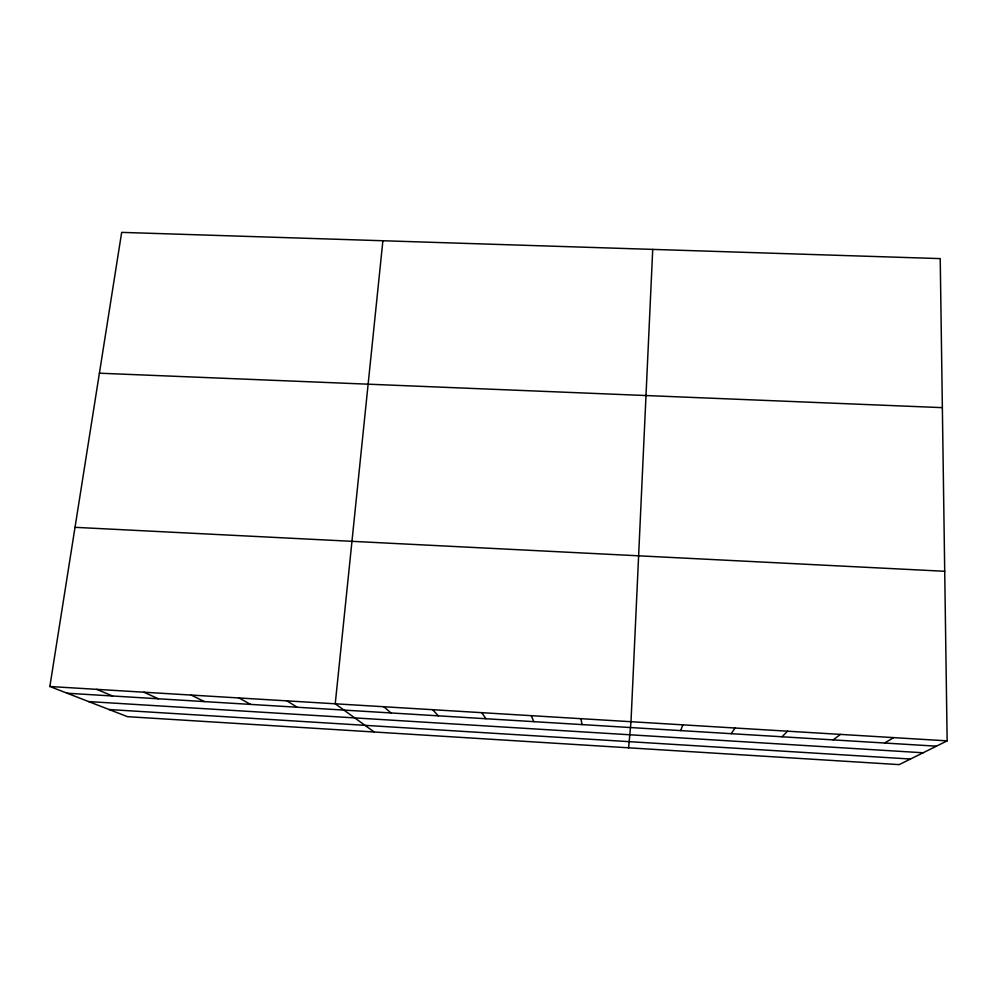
<?xml version="1.0" encoding="UTF-8"?>
<svg xmlns="http://www.w3.org/2000/svg" width="997" height="997" viewBox="0 0 997 997"><rect width="100%" height="100%" fill="white"/><g stroke="black" fill="none" stroke-linecap="round" stroke-linejoin="round"><path stroke-width="1.5" d="M652.723 249.387L630.989 721.703L628.621 747.812M382.885 240.751L335.241 703.795L374.199 731.997M49.85 686.509L121.671 232.376L940.221 258.609L947.15 740.858L899.194 764.624L127.454 716.669L49.85 686.509L947.15 740.858M680.689 730.602L682.858 724.844M731.212 733.68L735.051 728.009M782.047 736.771L787.58 731.187M833.18 739.886L840.434 734.39M884.638 743.027L893.624 737.606M99.401 373.202L942.364 407.648M75.024 527.326L944.72 571.281M67.123 693.227L936.407 746.18M88.621 701.576L923.097 752.772M109.072 709.528L910.485 759.029M96.721 689.351L112.599 695.993M143.867 692.205L158.336 698.785M191.287 695.083L204.335 701.576M238.993 697.962L250.608 704.405M286.974 700.879L297.131 707.234M383.795 706.736L390.998 712.955M432.648 709.69L438.331 715.834M481.788 712.668L485.95 718.737M531.227 715.659L533.844 721.654M580.952 718.675L582.011 724.582"/></g></svg>
